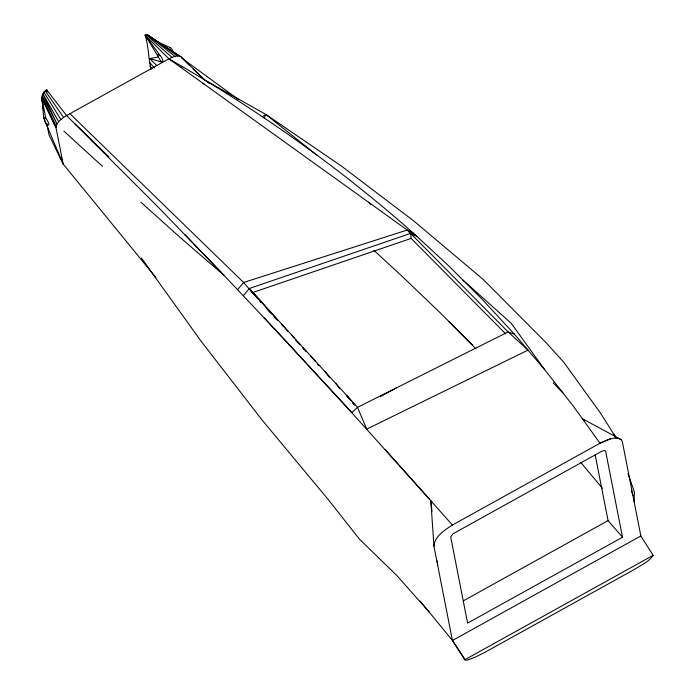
<?xml version="1.0" encoding="UTF-8"?>
<svg xmlns="http://www.w3.org/2000/svg" width="695" height="695" viewBox="0 0 695 695"><rect width="100%" height="100%" fill="white"/><g stroke="black" fill="none" stroke-linecap="round" stroke-linejoin="round"><path stroke-width="1.04" d="M634.161 501.903L634.353 491.851L627.985 473.625M616.161 437.972L600.923 413.725L564.01 362.547L546.783 343.408L483.251 279.494L413.951 221.106L341.575 166.174L265.907 114.466L204.738 80.047L180.995 56.764C177.095 54.67 172.508 57.103 168.902 58.823L66.564 115.552C62.176 118.393 56.425 121.946 56.008 127.672L63.141 164.029L155.836 277.487M151.067 69.448C148.339 58.241 148.652 46.409 145.151 35.141L147.349 34.767L148.348 35.236L177.425 55.965M464.434 658.495L452.436 640.521L433.949 546.253C434.636 536.184 444.739 530.016 452.419 525.046L600.011 443.228C606.327 440.274 614.345 435.826 621.165 439.622L622.364 441.794L640.86 536.062L653.178 555.314C648.696 562.229 640.147 565.548 633.423 569.987L485.84 651.806L475.545 657.018L467.831 659.929L465.633 660.25L464.764 659.764L452.436 640.521L420.24 601.114M610.479 438.892L600.011 443.228L573.227 406.036L544.689 369.679L514.413 334.191L508.149 331.932L357.543 407.339L351.792 412.63L286.036 341.167L221.514 272.692L158.373 207.353L66.564 115.552L46.635 89.759L43.863 92.14L41.822 97.074L43.785 118.298L63.141 164.029L61.151 157.904M264.187 117.976L265.907 114.466L316.651 155.02M243.346 295.722L249.296 288.495L410.58 233.407L416.922 236.448M237.56 289.615L243.606 282.491L407.227 230.036L413.464 233.233L448.77 265.942L482.434 299.597L514.413 334.191M169.198 58.997L169.762 58.406M262.276 116.656L265.907 114.466M463.556 600.723L608.073 520.607L595.129 454.66M622.511 537.235L467.605 623.111L450.699 536.966L453.079 533.751L601.601 451.342L604.294 450.43L605.606 451.09L622.511 537.235L608.073 520.607M452.436 640.521L640.833 535.941M464.764 659.764L653.178 555.314M396.141 388.01L380.634 396.48L380.582 395.803M371.478 204.356L370.895 204.643L368.585 202.28M554.619 382.328L553.289 382.945L563.002 393.005M169.528 47.564L170.84 48.025L172.881 50.605M91.601 140.216L108.915 156.818L108.437 156.983M204.651 84.503L202.949 83.278M180.83 67.389L182.42 66.833M209.456 82.844L208.691 83.113L206.936 81.35M505.725 333.904L411.162 238.411L252.424 292.621L243.606 282.491L69.934 113.693M156.644 65.46L149.755 58.588L158.434 56.964C162.578 65.938 165.236 60.978 159.833 55.174L145.151 35.141L168.902 58.823L407.227 230.036L508.149 331.932L528.009 350.124L366.708 429.11L357.543 407.339L249.296 288.495M149.755 58.588L162.213 62.15M156.036 41.118L170.266 47.599M408.903 231.722L415.193 234.84M621.165 439.622L582.384 418.746L584.017 420.154M168.902 58.823C255.934 108.672 338.439 166.6 413.464 233.233M158.147 42.334L160.892 44.072M162.717 45.227L180.995 56.764L189.37 65.356M149.243 36.01L179.562 56.043M181.682 58.006L238.654 99.672M147.349 34.767L174.888 56.347M146.245 34.75L171.96 57.337M462.514 279.677L511.173 323.236L544.689 369.679M140.79 202.141L180.3 237.594L224.033 275.35L184.722 234.441M63.888 131.094L102.46 166.34M373.841 250.304L401.293 275.567L439.944 312.576L472.626 345.18M193.21 69.022L204.738 80.047M74.912 123.779L91.844 140.121M302.612 347.865L306.147 351.653M310.569 356.101L315.521 361.443M448.979 321.594L475.971 348.881M159.833 55.174L157.861 54.036L158.434 56.964L145.151 35.141M44.68 119.192C43.603 121.251 49.875 128.54 48.78 123.458C48.363 121.868 44.61 115.023 43.785 118.298M258.662 299.536L251.121 290.91L260.121 300.379L271.102 313.419M264.057 317.702L346.041 406.34L429.388 499.036M291.9 335.268L294.654 338.456M149.503 62.446L154.481 67.997M253.119 293.394L258.644 299.58M260.026 301.126L261.407 302.673L260.034 301.109M266.897 308.806L269.79 312.046M273.891 316.642L276.028 319.022M385.091 449.422L452.419 525.046M292.595 336.033L293.968 337.735M429.475 612.417L397.149 575.842L359.524 539.242L328.014 499.279L262.145 420.101L200.759 340.776L141.415 258.054M251.121 290.91L256.837 297.434M149.946 66.147L152.04 68.553M295.974 340.029L299.962 344.729M580.725 462.375L602.4 488.272M277.713 320.43L270.946 312.264L271.962 314.123M287.773 331.506L281.77 324.148L282.674 326.024M350.072 399.573L346.718 395.455L349.211 398.869M352.747 402.865L354.085 404.516M347.96 396.828L351.349 401.041M352.704 402.726L354.728 405.255M295.922 340.176L297.886 342.626M317.433 363.911L318.701 365.553M325.069 371.686L329.456 377.446M335.894 383.57L339.594 388.514M45.158 90.793L63.584 117.42M43.863 92.14L60.882 119.549M260.121 300.379L261.259 302.221M58.71 121.781L42.864 93.721L57.016 123.979L42.134 95.389M56.121 125.995L41.822 97.074L56.008 127.672L41.909 98.647L42.743 104.815M63.141 164.029L49.041 135.004L46.8 123.58M47.416 91.757L46.635 89.759L47.051 91.896M615.257 437.164L614.198 434.132L615.127 437.198M303.42 347.917L303.941 349.437M42.725 102.799L41.909 98.647L42.899 101.713M631.355 490.435L632.91 495.552M41.909 98.647L45.827 118.376M43.021 106.865L43.438 109.949M410.58 233.407L411.162 238.411M431.977 511.433L430.831 500.669L433.949 546.253M437.216 560.943L437.676 565.252"/></g></svg>
